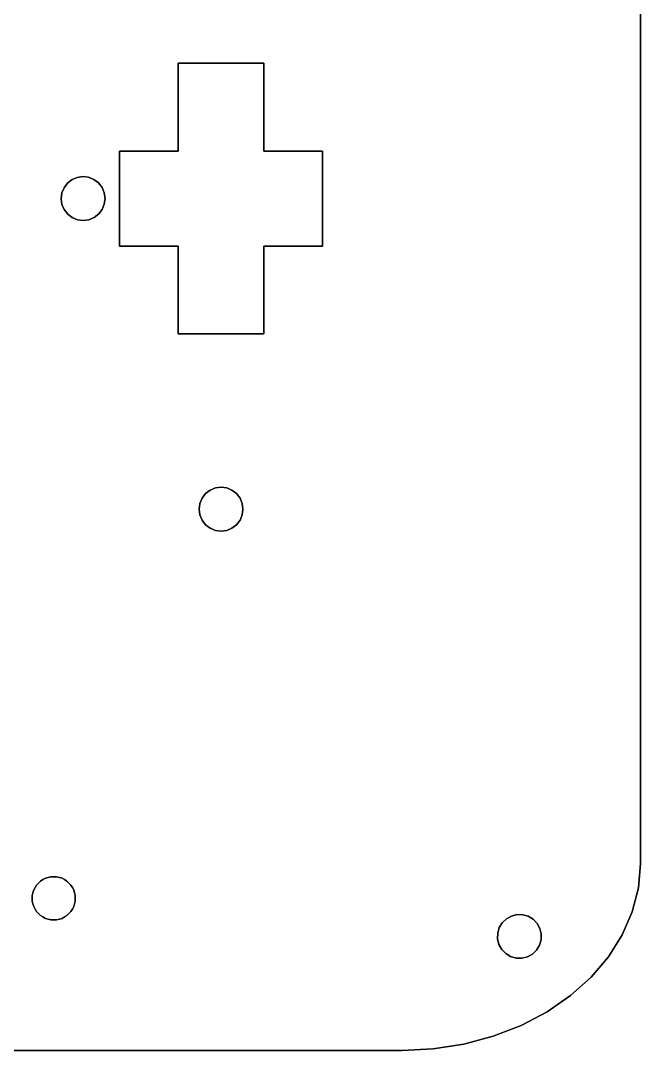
# Model space of a CAD drawing. Header units: metres. Extents: x -153 to 0, y 0 to 250.
# Drawn here: x -42.5 to 0, y -0.3 to 70 of the extents above; entities that cross this region are included whole.
import ezdxf

# ---------------------------------------------------------------- set-up
doc = ezdxf.new("R2010")
doc.units = ezdxf.units.M

msp = doc.modelspace()

# ---------------------------------------------------------------- linework, layer by layer
at = {"layer": 'Base#1'}
for points in [[(-3.412, 4.655, 3.099), (-2.226, 6.045, 3.099), (-1.282, 7.544, 3.099), (-0.596, 9.127, 3.099), (-0.18, 10.767, 3.099), (-0.04, 12.436, 3.099), (-0.04, 74.12, 3.099), (-3.04, 74.12, 3.099), (-3.04, 82.12, 3.099), (-0.04, 82.12, 3.099), (-0.04, 106.872, 3.099), (-0.18, 108.54, 3.099), (-0.596, 110.18, 3.099), (-1.282, 111.763, 3.099), (-2.226, 113.263, 3.099), (-3.412, 114.653, 3.099), (-4.819, 115.91, 3.099), (-6.424, 117.012, 3.099), (-8.198, 117.941, 3.099), (-10.112, 118.681, 3.099), (-12.133, 119.218, 3.099), (-14.227, 119.544, 3.099), (-16.356, 119.654, 3.099), (-136.904, 119.654, 3.099)], [(-0.596, 110.18, 0.099), (-0.18, 108.54, 0.099), (-0.04, 106.872, 0.099), (-0.04, 82.12, 0.099), (-3.04, 82.12, 0.099), (-3.04, 74.12, 0.099), (-0.04, 74.12, 0.099), (-0.04, 12.436, 0.099), (-0.18, 10.767, 0.099), (-0.596, 9.127, 0.099), (-1.282, 7.544, 0.099), (-2.226, 6.045, 0.099), (-3.412, 4.655, 0.099), (-4.819, 3.397, 0.099), (-6.424, 2.295, 0.099), (-8.198, 1.366, 0.099), (-10.112, 0.627, 0.099), (-12.133, 0.089, 0.099), (-14.227, -0.237, 0.099), (-16.356, -0.346, 0.099), (-136.904, -0.346, 0.099)], [(-0.04, 12.436, 3.099), (-0.04, 12.436, 0.099), (-0.04, 74.12, 0.099), (-0.04, 74.12, 3.099), (-0.04, 12.436, 3.099)], [(-25.804, 54.634, 3.099), (-25.804, 48.643, 3.099), (-31.676, 48.643, 3.099), (-31.676, 54.638, 3.099), (-35.676, 54.638, 3.099), (-35.676, 61.129, 3.099), (-31.676, 61.129, 3.099), (-31.676, 67.134, 3.099), (-25.804, 67.134, 3.099), (-25.804, 61.129, 3.099), (-21.804, 61.129, 3.099), (-21.804, 54.638, 3.099), (-25.804, 54.634, 3.099)], [(-31.676, 54.638, 0.099), (-31.676, 48.643, 0.099), (-25.804, 48.643, 0.099), (-25.804, 54.634, 0.099), (-21.804, 54.638, 0.099), (-21.804, 61.129, 0.099), (-25.804, 61.129, 0.099), (-25.804, 67.134, 0.099), (-31.676, 67.134, 0.099), (-31.676, 61.129, 0.099), (-35.676, 61.129, 0.099), (-35.676, 54.638, 0.099), (-31.676, 54.638, 0.099)], [(-25.804, 67.134, 3.099), (-31.676, 67.134, 3.099), (-31.676, 67.134, 0.099), (-25.804, 67.134, 0.099), (-25.804, 67.134, 3.099)], [(-31.676, 67.134, 0.099), (-31.676, 67.134, 3.099), (-31.676, 61.129, 3.099), (-31.676, 61.129, 0.099), (-31.676, 67.134, 0.099)], [(-25.804, 67.134, 3.099), (-25.804, 67.134, 0.099), (-25.804, 61.129, 0.099), (-25.804, 61.129, 3.099), (-25.804, 67.134, 3.099)], [(-31.676, 61.129, 3.099), (-35.676, 61.129, 3.099), (-35.676, 61.129, 0.099), (-31.676, 61.129, 0.099), (-31.676, 61.129, 3.099)], [(-35.676, 61.129, 3.099), (-35.676, 54.638, 3.099), (-35.676, 54.638, 0.099), (-35.676, 61.129, 0.099), (-35.676, 61.129, 3.099)], [(-21.804, 61.129, 3.099), (-25.804, 61.129, 3.099), (-25.804, 61.129, 0.099), (-21.804, 61.129, 0.099), (-21.804, 61.129, 3.099)], [(-21.804, 54.638, 3.099), (-21.804, 61.129, 3.099), (-21.804, 61.129, 0.099), (-21.804, 54.638, 0.099), (-21.804, 54.638, 3.099)], [(-37.779, 56.437, 3.099), (-38.166, 56.384, 3.099), (-38.555, 56.432, 3.099), (-38.918, 56.58, 3.099), (-39.23, 56.816, 3.099), (-39.47, 57.125, 3.099), (-39.622, 57.486, 3.099), (-39.676, 57.874, 3.099), (-39.627, 58.263, 3.099), (-39.48, 58.625, 3.099), (-39.244, 58.937, 3.099), (-38.934, 59.178, 3.099), (-38.574, 59.33, 3.099), (-38.186, 59.384, 3.099), (-37.797, 59.335, 3.099), (-37.434, 59.187, 3.099), (-37.122, 58.951, 3.099), (-36.882, 58.642, 3.099), (-36.73, 58.281, 3.099), (-36.676, 57.893, 3.099), (-36.725, 57.505, 3.099), (-36.872, 57.142, 3.099), (-37.109, 56.83, 3.099), (-37.418, 56.589, 3.099), (-37.779, 56.437, 3.099)], [(-38.166, 56.384, 0.099), (-37.779, 56.437, 0.099), (-37.418, 56.589, 0.099), (-37.109, 56.83, 0.099), (-36.872, 57.142, 0.099), (-36.725, 57.505, 0.099), (-36.676, 57.893, 0.099), (-36.73, 58.281, 0.099), (-36.882, 58.642, 0.099), (-37.122, 58.951, 0.099), (-37.434, 59.187, 0.099), (-37.797, 59.335, 0.099), (-38.186, 59.384, 0.099), (-38.574, 59.33, 0.099), (-38.934, 59.178, 0.099), (-39.244, 58.937, 0.099), (-39.48, 58.625, 0.099), (-39.627, 58.263, 0.099), (-39.676, 57.874, 0.099), (-39.622, 57.486, 0.099), (-39.47, 57.125, 0.099), (-39.23, 56.816, 0.099), (-38.918, 56.58, 0.099), (-38.555, 56.432, 0.099), (-38.166, 56.384, 0.099)], [(-38.934, 59.178, 3.099), (-39.244, 58.937, 3.099), (-39.244, 58.937, 0.099), (-38.934, 59.178, 0.099), (-38.934, 59.178, 3.099)], [(-38.574, 59.33, 3.099), (-38.934, 59.178, 3.099), (-38.934, 59.178, 0.099), (-38.574, 59.33, 0.099), (-38.574, 59.33, 3.099)], [(-38.186, 59.384, 3.099), (-38.574, 59.33, 3.099), (-38.574, 59.33, 0.099), (-38.186, 59.384, 0.099), (-38.186, 59.384, 3.099)], [(-37.797, 59.335, 3.099), (-38.186, 59.384, 3.099), (-38.186, 59.384, 0.099), (-37.797, 59.335, 0.099), (-37.797, 59.335, 3.099)], [(-37.434, 59.187, 3.099), (-37.797, 59.335, 3.099), (-37.797, 59.335, 0.099), (-37.434, 59.187, 0.099), (-37.434, 59.187, 3.099)], [(-37.122, 58.951, 3.099), (-37.434, 59.187, 3.099), (-37.434, 59.187, 0.099), (-37.122, 58.951, 0.099), (-37.122, 58.951, 3.099)], [(-39.48, 58.625, 3.099), (-39.627, 58.263, 3.099), (-39.627, 58.263, 0.099), (-39.48, 58.625, 0.099), (-39.48, 58.625, 3.099)], [(-39.244, 58.937, 3.099), (-39.48, 58.625, 3.099), (-39.48, 58.625, 0.099), (-39.244, 58.937, 0.099), (-39.244, 58.937, 3.099)], [(-36.882, 58.642, 3.099), (-37.122, 58.951, 3.099), (-37.122, 58.951, 0.099), (-36.882, 58.642, 0.099), (-36.882, 58.642, 3.099)], [(-36.73, 58.281, 3.099), (-36.882, 58.642, 3.099), (-36.882, 58.642, 0.099), (-36.73, 58.281, 0.099), (-36.73, 58.281, 3.099)], [(-39.627, 58.263, 3.099), (-39.676, 57.874, 3.099), (-39.676, 57.874, 0.099), (-39.627, 58.263, 0.099), (-39.627, 58.263, 3.099)], [(-39.676, 57.874, 3.099), (-39.622, 57.486, 3.099), (-39.622, 57.486, 0.099), (-39.676, 57.874, 0.099), (-39.676, 57.874, 3.099)], [(-36.676, 57.893, 3.099), (-36.73, 58.281, 3.099), (-36.73, 58.281, 0.099), (-36.676, 57.893, 0.099), (-36.676, 57.893, 3.099)], [(-36.725, 57.505, 3.099), (-36.676, 57.893, 3.099), (-36.676, 57.893, 0.099), (-36.725, 57.505, 0.099), (-36.725, 57.505, 3.099)], [(-39.622, 57.486, 3.099), (-39.47, 57.125, 3.099), (-39.47, 57.125, 0.099), (-39.622, 57.486, 0.099), (-39.622, 57.486, 3.099)], [(-39.47, 57.125, 3.099), (-39.23, 56.816, 3.099), (-39.23, 56.816, 0.099), (-39.47, 57.125, 0.099), (-39.47, 57.125, 3.099)], [(-37.109, 56.83, 3.099), (-36.872, 57.142, 3.099), (-36.872, 57.142, 0.099), (-37.109, 56.83, 0.099), (-37.109, 56.83, 3.099)], [(-36.872, 57.142, 3.099), (-36.725, 57.505, 3.099), (-36.725, 57.505, 0.099), (-36.872, 57.142, 0.099), (-36.872, 57.142, 3.099)], [(-39.23, 56.816, 3.099), (-38.918, 56.58, 3.099), (-38.918, 56.58, 0.099), (-39.23, 56.816, 0.099), (-39.23, 56.816, 3.099)], [(-38.918, 56.58, 3.099), (-38.555, 56.432, 3.099), (-38.555, 56.432, 0.099), (-38.918, 56.58, 0.099), (-38.918, 56.58, 3.099)], [(-38.555, 56.432, 3.099), (-38.166, 56.384, 3.099), (-38.166, 56.384, 0.099), (-38.555, 56.432, 0.099), (-38.555, 56.432, 3.099)], [(-38.166, 56.384, 3.099), (-37.779, 56.437, 3.099), (-37.779, 56.437, 0.099), (-38.166, 56.384, 0.099), (-38.166, 56.384, 3.099)], [(-37.779, 56.437, 3.099), (-37.418, 56.589, 3.099), (-37.418, 56.589, 0.099), (-37.779, 56.437, 0.099), (-37.779, 56.437, 3.099)], [(-37.418, 56.589, 3.099), (-37.109, 56.83, 3.099), (-37.109, 56.83, 0.099), (-37.418, 56.589, 0.099), (-37.418, 56.589, 3.099)], [(-35.676, 54.638, 3.099), (-31.676, 54.638, 3.099), (-31.676, 54.638, 0.099), (-35.676, 54.638, 0.099), (-35.676, 54.638, 3.099)], [(-31.676, 48.643, 3.099), (-31.676, 48.643, 0.099), (-31.676, 54.638, 0.099), (-31.676, 54.638, 3.099), (-31.676, 48.643, 3.099)], [(-25.804, 54.634, 3.099), (-21.804, 54.638, 3.099), (-21.804, 54.638, 0.099), (-25.804, 54.634, 0.099), (-25.804, 54.634, 3.099)], [(-25.804, 48.643, 0.099), (-25.804, 48.643, 3.099), (-25.804, 54.634, 3.099), (-25.804, 54.634, 0.099), (-25.804, 48.643, 0.099)], [(-31.676, 48.643, 3.099), (-25.804, 48.643, 3.099), (-25.804, 48.643, 0.099), (-31.676, 48.643, 0.099), (-31.676, 48.643, 3.099)], [(-29.128, 38.099, 3.099), (-28.74, 38.151, 3.099), (-28.352, 38.099, 3.099), (-27.99, 37.95, 3.099), (-27.679, 37.711, 3.099), (-27.441, 37.401, 3.099), (-27.291, 37.039, 3.099), (-27.24, 36.651, 3.099), (-27.291, 36.262, 3.099), (-27.441, 35.901, 3.099), (-27.679, 35.59, 3.099), (-27.99, 35.352, 3.099), (-28.352, 35.202, 3.099), (-28.74, 35.151, 3.099), (-29.128, 35.202, 3.099), (-29.49, 35.352, 3.099), (-29.801, 35.59, 3.099), (-30.039, 35.901, 3.099), (-30.189, 36.262, 3.099), (-30.24, 36.651, 3.099), (-30.189, 37.039, 3.099), (-30.039, 37.401, 3.099), (-29.801, 37.711, 3.099), (-29.49, 37.95, 3.099), (-29.128, 38.099, 3.099)], [(-28.74, 38.151, 0.099), (-29.128, 38.099, 0.099), (-29.49, 37.95, 0.099), (-29.801, 37.711, 0.099), (-30.039, 37.401, 0.099), (-30.189, 37.039, 0.099), (-30.24, 36.651, 0.099), (-30.189, 36.262, 0.099), (-30.039, 35.901, 0.099), (-29.801, 35.59, 0.099), (-29.49, 35.352, 0.099), (-29.128, 35.202, 0.099), (-28.74, 35.151, 0.099), (-28.352, 35.202, 0.099), (-27.99, 35.352, 0.099), (-27.679, 35.59, 0.099), (-27.441, 35.901, 0.099), (-27.291, 36.262, 0.099), (-27.24, 36.651, 0.099), (-27.291, 37.039, 0.099), (-27.441, 37.401, 0.099), (-27.679, 37.711, 0.099), (-27.99, 37.95, 0.099), (-28.352, 38.099, 0.099), (-28.74, 38.151, 0.099)], [(-29.49, 37.95, 0.099), (-29.128, 38.099, 0.099), (-29.128, 38.099, 3.099), (-29.49, 37.95, 3.099), (-29.49, 37.95, 0.099)], [(-29.128, 38.099, 0.099), (-28.74, 38.151, 0.099), (-28.74, 38.151, 3.099), (-29.128, 38.099, 3.099), (-29.128, 38.099, 0.099)], [(-28.74, 38.151, 0.099), (-28.352, 38.099, 0.099), (-28.352, 38.099, 3.099), (-28.74, 38.151, 3.099), (-28.74, 38.151, 0.099)], [(-28.352, 38.099, 0.099), (-27.99, 37.95, 0.099), (-27.99, 37.95, 3.099), (-28.352, 38.099, 3.099), (-28.352, 38.099, 0.099)], [(-30.189, 37.039, 0.099), (-30.039, 37.401, 0.099), (-30.039, 37.401, 3.099), (-30.189, 37.039, 3.099), (-30.189, 37.039, 0.099)], [(-30.039, 37.401, 0.099), (-29.801, 37.711, 0.099), (-29.801, 37.711, 3.099), (-30.039, 37.401, 3.099), (-30.039, 37.401, 0.099)], [(-29.801, 37.711, 0.099), (-29.49, 37.95, 0.099), (-29.49, 37.95, 3.099), (-29.801, 37.711, 3.099), (-29.801, 37.711, 0.099)], [(-27.99, 37.95, 0.099), (-27.679, 37.711, 0.099), (-27.679, 37.711, 3.099), (-27.99, 37.95, 3.099), (-27.99, 37.95, 0.099)], [(-27.679, 37.711, 0.099), (-27.441, 37.401, 0.099), (-27.441, 37.401, 3.099), (-27.679, 37.711, 3.099), (-27.679, 37.711, 0.099)], [(-27.441, 37.401, 0.099), (-27.291, 37.039, 0.099), (-27.291, 37.039, 3.099), (-27.441, 37.401, 3.099), (-27.441, 37.401, 0.099)], [(-30.24, 36.651, 0.099), (-30.189, 37.039, 0.099), (-30.189, 37.039, 3.099), (-30.24, 36.651, 3.099), (-30.24, 36.651, 0.099)], [(-30.189, 36.262, 0.099), (-30.24, 36.651, 0.099), (-30.24, 36.651, 3.099), (-30.189, 36.262, 3.099), (-30.189, 36.262, 0.099)], [(-27.291, 37.039, 0.099), (-27.24, 36.651, 0.099), (-27.24, 36.651, 3.099), (-27.291, 37.039, 3.099), (-27.291, 37.039, 0.099)], [(-27.24, 36.651, 0.099), (-27.291, 36.262, 0.099), (-27.291, 36.262, 3.099), (-27.24, 36.651, 3.099), (-27.24, 36.651, 0.099)], [(-30.039, 35.901, 0.099), (-30.189, 36.262, 0.099), (-30.189, 36.262, 3.099), (-30.039, 35.901, 3.099), (-30.039, 35.901, 0.099)], [(-27.291, 36.262, 0.099), (-27.441, 35.901, 0.099), (-27.441, 35.901, 3.099), (-27.291, 36.262, 3.099), (-27.291, 36.262, 0.099)], [(-29.801, 35.59, 0.099), (-30.039, 35.901, 0.099), (-30.039, 35.901, 3.099), (-29.801, 35.59, 3.099), (-29.801, 35.59, 0.099)], [(-29.49, 35.352, 0.099), (-29.801, 35.59, 0.099), (-29.801, 35.59, 3.099), (-29.49, 35.352, 3.099), (-29.49, 35.352, 0.099)], [(-29.128, 35.202, 0.099), (-29.49, 35.352, 0.099), (-29.49, 35.352, 3.099), (-29.128, 35.202, 3.099), (-29.128, 35.202, 0.099)], [(-28.74, 35.151, 0.099), (-29.128, 35.202, 0.099), (-29.128, 35.202, 3.099), (-28.74, 35.151, 3.099), (-28.74, 35.151, 0.099)], [(-28.352, 35.202, 0.099), (-28.74, 35.151, 0.099), (-28.74, 35.151, 3.099), (-28.352, 35.202, 3.099), (-28.352, 35.202, 0.099)], [(-27.99, 35.352, 0.099), (-28.352, 35.202, 0.099), (-28.352, 35.202, 3.099), (-27.99, 35.352, 3.099), (-27.99, 35.352, 0.099)], [(-27.679, 35.59, 0.099), (-27.99, 35.352, 0.099), (-27.99, 35.352, 3.099), (-27.679, 35.59, 3.099), (-27.679, 35.59, 0.099)], [(-27.441, 35.901, 0.099), (-27.679, 35.59, 0.099), (-27.679, 35.59, 3.099), (-27.441, 35.901, 3.099), (-27.441, 35.901, 0.099)], [(-0.18, 10.767, 3.099), (-0.18, 10.767, 0.099), (-0.04, 12.436, 0.099), (-0.04, 12.436, 3.099), (-0.18, 10.767, 3.099)], [(-38.909, 9.313, 3.099), (-39.006, 9.145, 3.099), (-39.143, 9.007, 3.099), (-39.28, 8.87, 3.099), (-39.448, 8.773, 3.099), (-39.616, 8.676, 3.099), (-39.804, 8.626, 3.099), (-39.991, 8.575, 3.099), (-40.185, 8.575, 3.099), (-40.38, 8.575, 3.099), (-40.567, 8.626, 3.099), (-40.755, 8.676, 3.099), (-40.923, 8.773, 3.099), (-41.091, 8.87, 3.099), (-41.228, 9.007, 3.099), (-41.365, 9.145, 3.099), (-41.462, 9.313, 3.099), (-41.559, 9.481, 3.099), (-41.61, 9.668, 3.099), (-41.66, 9.856, 3.099), (-41.66, 10.05, 3.099), (-41.66, 10.244, 3.099), (-41.61, 10.432, 3.099), (-41.559, 10.619, 3.099), (-41.462, 10.787, 3.099), (-41.365, 10.955, 3.099), (-41.228, 11.093, 3.099), (-41.091, 11.23, 3.099), (-40.923, 11.327, 3.099), (-40.755, 11.424, 3.099), (-40.567, 11.474, 3.099), (-40.38, 11.524, 3.099), (-40.185, 11.524, 3.099), (-39.991, 11.524, 3.099), (-39.804, 11.474, 3.099), (-39.616, 11.424, 3.099), (-39.448, 11.327, 3.099), (-39.28, 11.23, 3.099), (-39.143, 11.093, 3.099), (-39.006, 10.955, 3.099), (-38.909, 10.787, 3.099), (-38.812, 10.619, 3.099), (-38.761, 10.432, 3.099), (-38.711, 10.244, 3.099), (-38.711, 10.05, 3.099), (-38.711, 9.856, 3.099), (-38.761, 9.668, 3.099), (-38.812, 9.481, 3.099), (-38.909, 9.313, 3.099)], [(-39.006, 9.145, 0.095), (-38.909, 9.313, 0.095), (-38.812, 9.481, 0.095), (-38.761, 9.668, 0.095), (-38.711, 9.856, 0.095), (-38.711, 10.05, 0.095), (-38.711, 10.244, 0.095), (-38.761, 10.432, 0.095), (-38.812, 10.619, 0.095), (-38.909, 10.787, 0.095), (-39.006, 10.955, 0.095), (-39.143, 11.093, 0.095), (-39.28, 11.23, 0.095), (-39.448, 11.327, 0.095), (-39.616, 11.424, 0.095), (-39.804, 11.474, 0.095), (-39.991, 11.524, 0.095), (-40.185, 11.524, 0.095), (-40.38, 11.524, 0.095), (-40.567, 11.474, 0.095), (-40.755, 11.424, 0.095), (-40.923, 11.327, 0.095), (-41.091, 11.23, 0.095), (-41.228, 11.093, 0.095), (-41.365, 10.955, 0.095), (-41.462, 10.787, 0.095), (-41.559, 10.619, 0.095), (-41.61, 10.432, 0.095), (-41.66, 10.244, 0.095), (-41.66, 10.05, 0.095), (-41.66, 9.856, 0.095), (-41.61, 9.668, 0.095), (-41.559, 9.481, 0.095), (-41.462, 9.313, 0.095), (-41.365, 9.145, 0.095), (-41.228, 9.007, 0.095), (-41.091, 8.87, 0.095), (-40.923, 8.773, 0.095), (-40.755, 8.676, 0.095), (-40.567, 8.626, 0.095), (-40.38, 8.575, 0.095), (-40.185, 8.575, 0.095), (-39.991, 8.575, 0.095), (-39.804, 8.626, 0.095), (-39.616, 8.676, 0.095), (-39.448, 8.773, 0.095), (-39.28, 8.87, 0.095), (-39.143, 9.007, 0.095), (-39.006, 9.145, 0.095)], [(-41.091, 11.23, 0.095), (-40.923, 11.327, 0.095), (-40.923, 11.327, 3.099), (-41.091, 11.23, 3.099), (-41.091, 11.23, 0.095)], [(-40.923, 11.327, 0.095), (-40.755, 11.424, 0.095), (-40.755, 11.424, 3.099), (-40.923, 11.327, 3.099), (-40.923, 11.327, 0.095)], [(-40.755, 11.424, 0.095), (-40.567, 11.474, 0.095), (-40.567, 11.474, 3.099), (-40.755, 11.424, 3.099), (-40.755, 11.424, 0.095)], [(-40.567, 11.474, 0.095), (-40.38, 11.524, 0.095), (-40.38, 11.524, 3.099), (-40.567, 11.474, 3.099), (-40.567, 11.474, 0.095)], [(-40.38, 11.524, 0.095), (-40.185, 11.524, 0.095), (-40.185, 11.524, 3.099), (-40.38, 11.524, 3.099), (-40.38, 11.524, 0.095)], [(-40.185, 11.524, 0.095), (-39.991, 11.524, 0.095), (-39.991, 11.524, 3.099), (-40.185, 11.524, 3.099), (-40.185, 11.524, 0.095)], [(-39.991, 11.524, 0.095), (-39.804, 11.474, 0.095), (-39.804, 11.474, 3.099), (-39.991, 11.524, 3.099), (-39.991, 11.524, 0.095)], [(-39.804, 11.474, 0.095), (-39.616, 11.424, 0.095), (-39.616, 11.424, 3.099), (-39.804, 11.474, 3.099), (-39.804, 11.474, 0.095)], [(-39.616, 11.424, 0.095), (-39.448, 11.327, 0.095), (-39.448, 11.327, 3.099), (-39.616, 11.424, 3.099), (-39.616, 11.424, 0.095)], [(-39.448, 11.327, 0.095), (-39.28, 11.23, 0.095), (-39.28, 11.23, 3.099), (-39.448, 11.327, 3.099), (-39.448, 11.327, 0.095)], [(-41.61, 10.432, 0.095), (-41.559, 10.619, 0.095), (-41.559, 10.619, 3.099), (-41.61, 10.432, 3.099), (-41.61, 10.432, 0.095)], [(-41.559, 10.619, 0.095), (-41.462, 10.787, 0.095), (-41.462, 10.787, 3.099), (-41.559, 10.619, 3.099), (-41.559, 10.619, 0.095)], [(-41.462, 10.787, 0.095), (-41.365, 10.955, 0.095), (-41.365, 10.955, 3.099), (-41.462, 10.787, 3.099), (-41.462, 10.787, 0.095)], [(-41.365, 10.955, 0.095), (-41.228, 11.093, 0.095), (-41.228, 11.093, 3.099), (-41.365, 10.955, 3.099), (-41.365, 10.955, 0.095)], [(-41.228, 11.093, 0.095), (-41.091, 11.23, 0.095), (-41.091, 11.23, 3.099), (-41.228, 11.093, 3.099), (-41.228, 11.093, 0.095)], [(-39.28, 11.23, 0.095), (-39.143, 11.093, 0.095), (-39.143, 11.093, 3.099), (-39.28, 11.23, 3.099), (-39.28, 11.23, 0.095)], [(-39.143, 11.093, 0.095), (-39.006, 10.955, 0.095), (-39.006, 10.955, 3.099), (-39.143, 11.093, 3.099), (-39.143, 11.093, 0.095)], [(-39.006, 10.955, 0.095), (-38.909, 10.787, 0.095), (-38.909, 10.787, 3.099), (-39.006, 10.955, 3.099), (-39.006, 10.955, 0.095)], [(-38.909, 10.787, 0.095), (-38.812, 10.619, 0.095), (-38.812, 10.619, 3.099), (-38.909, 10.787, 3.099), (-38.909, 10.787, 0.095)], [(-38.812, 10.619, 0.095), (-38.761, 10.432, 0.095), (-38.761, 10.432, 3.099), (-38.812, 10.619, 3.099), (-38.812, 10.619, 0.095)], [(-0.596, 9.127, 3.099), (-0.596, 9.127, 0.099), (-0.18, 10.767, 0.099), (-0.18, 10.767, 3.099), (-0.596, 9.127, 3.099)], [(-41.66, 10.244, 0.095), (-41.61, 10.432, 0.095), (-41.61, 10.432, 3.099), (-41.66, 10.244, 3.099), (-41.66, 10.244, 0.095)], [(-41.66, 10.05, 0.095), (-41.66, 10.244, 0.095), (-41.66, 10.244, 3.099), (-41.66, 10.05, 3.099), (-41.66, 10.05, 0.095)], [(-41.66, 9.856, 0.095), (-41.66, 10.05, 0.095), (-41.66, 10.05, 3.099), (-41.66, 9.856, 3.099), (-41.66, 9.856, 0.095)], [(-41.61, 9.668, 0.095), (-41.66, 9.856, 0.095), (-41.66, 9.856, 3.099), (-41.61, 9.668, 3.099), (-41.61, 9.668, 0.095)], [(-38.761, 10.432, 0.095), (-38.711, 10.244, 0.095), (-38.711, 10.244, 3.099), (-38.761, 10.432, 3.099), (-38.761, 10.432, 0.095)], [(-38.711, 9.856, 0.095), (-38.761, 9.668, 0.095), (-38.761, 9.668, 3.099), (-38.711, 9.856, 3.099), (-38.711, 9.856, 0.095)], [(-38.711, 10.244, 0.095), (-38.711, 10.05, 0.095), (-38.711, 10.05, 3.099), (-38.711, 10.244, 3.099), (-38.711, 10.244, 0.095)], [(-38.711, 10.05, 0.095), (-38.711, 9.856, 0.095), (-38.711, 9.856, 3.099), (-38.711, 10.05, 3.099), (-38.711, 10.05, 0.095)], [(-41.559, 9.481, 0.095), (-41.61, 9.668, 0.095), (-41.61, 9.668, 3.099), (-41.559, 9.481, 3.099), (-41.559, 9.481, 0.095)], [(-41.462, 9.313, 0.095), (-41.559, 9.481, 0.095), (-41.559, 9.481, 3.099), (-41.462, 9.313, 3.099), (-41.462, 9.313, 0.095)], [(-41.365, 9.145, 0.095), (-41.462, 9.313, 0.095), (-41.462, 9.313, 3.099), (-41.365, 9.145, 3.099), (-41.365, 9.145, 0.095)], [(-38.909, 9.313, 0.095), (-39.006, 9.145, 0.095), (-39.006, 9.145, 3.099), (-38.909, 9.313, 3.099), (-38.909, 9.313, 0.095)], [(-38.812, 9.481, 0.095), (-38.909, 9.313, 0.095), (-38.909, 9.313, 3.099), (-38.812, 9.481, 3.099), (-38.812, 9.481, 0.095)], [(-38.761, 9.668, 0.095), (-38.812, 9.481, 0.095), (-38.812, 9.481, 3.099), (-38.761, 9.668, 3.099), (-38.761, 9.668, 0.095)], [(-41.228, 9.007, 0.095), (-41.365, 9.145, 0.095), (-41.365, 9.145, 3.099), (-41.228, 9.007, 3.099), (-41.228, 9.007, 0.095)], [(-41.091, 8.87, 0.095), (-41.228, 9.007, 0.095), (-41.228, 9.007, 3.099), (-41.091, 8.87, 3.099), (-41.091, 8.87, 0.095)], [(-40.923, 8.773, 0.095), (-41.091, 8.87, 0.095), (-41.091, 8.87, 3.099), (-40.923, 8.773, 3.099), (-40.923, 8.773, 0.095)], [(-40.755, 8.676, 0.095), (-40.923, 8.773, 0.095), (-40.923, 8.773, 3.099), (-40.755, 8.676, 3.099), (-40.755, 8.676, 0.095)], [(-40.567, 8.626, 0.095), (-40.755, 8.676, 0.095), (-40.755, 8.676, 3.099), (-40.567, 8.626, 3.099), (-40.567, 8.626, 0.095)], [(-40.38, 8.575, 0.095), (-40.567, 8.626, 0.095), (-40.567, 8.626, 3.099), (-40.38, 8.575, 3.099), (-40.38, 8.575, 0.095)], [(-40.185, 8.575, 0.095), (-40.38, 8.575, 0.095), (-40.38, 8.575, 3.099), (-40.185, 8.575, 3.099), (-40.185, 8.575, 0.095)], [(-39.991, 8.575, 0.095), (-40.185, 8.575, 0.095), (-40.185, 8.575, 3.099), (-39.991, 8.575, 3.099), (-39.991, 8.575, 0.095)], [(-39.804, 8.626, 0.095), (-39.991, 8.575, 0.095), (-39.991, 8.575, 3.099), (-39.804, 8.626, 3.099), (-39.804, 8.626, 0.095)], [(-39.616, 8.676, 0.095), (-39.804, 8.626, 0.095), (-39.804, 8.626, 3.099), (-39.616, 8.676, 3.099), (-39.616, 8.676, 0.095)], [(-39.448, 8.773, 0.095), (-39.616, 8.676, 0.095), (-39.616, 8.676, 3.099), (-39.448, 8.773, 3.099), (-39.448, 8.773, 0.095)], [(-39.28, 8.87, 0.095), (-39.448, 8.773, 0.095), (-39.448, 8.773, 3.099), (-39.28, 8.87, 3.099), (-39.28, 8.87, 0.095)], [(-39.143, 9.007, 0.095), (-39.28, 8.87, 0.095), (-39.28, 8.87, 3.099), (-39.143, 9.007, 3.099), (-39.143, 9.007, 0.095)], [(-39.006, 9.145, 0.095), (-39.143, 9.007, 0.095), (-39.143, 9.007, 3.099), (-39.006, 9.145, 3.099), (-39.006, 9.145, 0.095)], [(-9.259, 6.272, 3.099), (-9.53, 6.555, 3.099), (-9.719, 6.897, 3.099), (-9.813, 7.278, 3.099), (-9.806, 7.669, 3.099), (-9.697, 8.045, 3.099), (-9.494, 8.38, 3.099), (-9.212, 8.652, 3.099), (-8.869, 8.841, 3.099), (-8.489, 8.935, 3.099), (-8.098, 8.927, 3.099), (-7.722, 8.819, 3.099), (-7.386, 8.616, 3.099), (-7.115, 8.334, 3.099), (-6.926, 7.991, 3.099), (-6.832, 7.611, 3.099), (-6.839, 7.22, 3.099), (-6.948, 6.843, 3.099), (-7.15, 6.508, 3.099), (-7.433, 6.237, 3.099), (-7.776, 6.048, 3.099), (-8.156, 5.954, 3.099), (-8.547, 5.961, 3.099), (-8.923, 6.07, 3.099), (-9.259, 6.272, 3.099)], [(-9.53, 6.555, 0.099), (-9.259, 6.272, 0.099), (-8.923, 6.07, 0.099), (-8.547, 5.961, 0.099), (-8.156, 5.954, 0.099), (-7.776, 6.048, 0.099), (-7.433, 6.237, 0.099), (-7.15, 6.508, 0.099), (-6.948, 6.843, 0.099), (-6.839, 7.22, 0.099), (-6.832, 7.611, 0.099), (-6.926, 7.991, 0.099), (-7.115, 8.334, 0.099), (-7.386, 8.616, 0.099), (-7.722, 8.819, 0.099), (-8.098, 8.927, 0.099), (-8.489, 8.935, 0.099), (-8.869, 8.841, 0.099), (-9.212, 8.652, 0.099), (-9.494, 8.38, 0.099), (-9.697, 8.045, 0.099), (-9.806, 7.669, 0.099), (-9.813, 7.278, 0.099), (-9.719, 6.897, 0.099), (-9.53, 6.555, 0.099)], [(-9.212, 8.652, 3.099), (-9.494, 8.38, 3.099), (-9.494, 8.38, 0.099), (-9.212, 8.652, 0.099), (-9.212, 8.652, 3.099)], [(-8.869, 8.841, 3.099), (-9.212, 8.652, 3.099), (-9.212, 8.652, 0.099), (-8.869, 8.841, 0.099), (-8.869, 8.841, 3.099)], [(-8.489, 8.935, 3.099), (-8.869, 8.841, 3.099), (-8.869, 8.841, 0.099), (-8.489, 8.935, 0.099), (-8.489, 8.935, 3.099)], [(-8.098, 8.927, 3.099), (-8.489, 8.935, 3.099), (-8.489, 8.935, 0.099), (-8.098, 8.927, 0.099), (-8.098, 8.927, 3.099)], [(-7.722, 8.819, 3.099), (-8.098, 8.927, 3.099), (-8.098, 8.927, 0.099), (-7.722, 8.819, 0.099), (-7.722, 8.819, 3.099)], [(-7.386, 8.616, 3.099), (-7.722, 8.819, 3.099), (-7.722, 8.819, 0.099), (-7.386, 8.616, 0.099), (-7.386, 8.616, 3.099)], [(-7.115, 8.334, 3.099), (-7.386, 8.616, 3.099), (-7.386, 8.616, 0.099), (-7.115, 8.334, 0.099), (-7.115, 8.334, 3.099)], [(-1.282, 7.544, 3.099), (-1.282, 7.544, 0.099), (-0.596, 9.127, 0.099), (-0.596, 9.127, 3.099), (-1.282, 7.544, 3.099)], [(-9.697, 8.045, 3.099), (-9.806, 7.669, 3.099), (-9.806, 7.669, 0.099), (-9.697, 8.045, 0.099), (-9.697, 8.045, 3.099)], [(-9.494, 8.38, 3.099), (-9.697, 8.045, 3.099), (-9.697, 8.045, 0.099), (-9.494, 8.38, 0.099), (-9.494, 8.38, 3.099)], [(-6.926, 7.991, 3.099), (-7.115, 8.334, 3.099), (-7.115, 8.334, 0.099), (-6.926, 7.991, 0.099), (-6.926, 7.991, 3.099)], [(-6.832, 7.611, 3.099), (-6.926, 7.991, 3.099), (-6.926, 7.991, 0.099), (-6.832, 7.611, 0.099), (-6.832, 7.611, 3.099)], [(-9.806, 7.669, 3.099), (-9.813, 7.278, 3.099), (-9.813, 7.278, 0.099), (-9.806, 7.669, 0.099), (-9.806, 7.669, 3.099)], [(-9.813, 7.278, 3.099), (-9.719, 6.897, 3.099), (-9.719, 6.897, 0.099), (-9.813, 7.278, 0.099), (-9.813, 7.278, 3.099)], [(-6.948, 6.843, 3.099), (-6.839, 7.22, 3.099), (-6.839, 7.22, 0.099), (-6.948, 6.843, 0.099), (-6.948, 6.843, 3.099)], [(-6.839, 7.22, 3.099), (-6.832, 7.611, 3.099), (-6.832, 7.611, 0.099), (-6.839, 7.22, 0.099), (-6.839, 7.22, 3.099)], [(-2.226, 6.045, 3.099), (-2.226, 6.045, 0.099), (-1.282, 7.544, 0.099), (-1.282, 7.544, 3.099), (-2.226, 6.045, 3.099)], [(-9.719, 6.897, 3.099), (-9.53, 6.555, 3.099), (-9.53, 6.555, 0.099), (-9.719, 6.897, 0.099), (-9.719, 6.897, 3.099)], [(-9.53, 6.555, 3.099), (-9.259, 6.272, 3.099), (-9.259, 6.272, 0.099), (-9.53, 6.555, 0.099), (-9.53, 6.555, 3.099)], [(-7.433, 6.237, 3.099), (-7.15, 6.508, 3.099), (-7.15, 6.508, 0.099), (-7.433, 6.237, 0.099), (-7.433, 6.237, 3.099)], [(-7.15, 6.508, 3.099), (-6.948, 6.843, 3.099), (-6.948, 6.843, 0.099), (-7.15, 6.508, 0.099), (-7.15, 6.508, 3.099)], [(-9.259, 6.272, 3.099), (-8.923, 6.07, 3.099), (-8.923, 6.07, 0.099), (-9.259, 6.272, 0.099), (-9.259, 6.272, 3.099)], [(-8.923, 6.07, 3.099), (-8.547, 5.961, 3.099), (-8.547, 5.961, 0.099), (-8.923, 6.07, 0.099), (-8.923, 6.07, 3.099)], [(-8.547, 5.961, 3.099), (-8.156, 5.954, 3.099), (-8.156, 5.954, 0.099), (-8.547, 5.961, 0.099), (-8.547, 5.961, 3.099)], [(-8.156, 5.954, 3.099), (-7.776, 6.048, 3.099), (-7.776, 6.048, 0.099), (-8.156, 5.954, 0.099), (-8.156, 5.954, 3.099)], [(-7.776, 6.048, 3.099), (-7.433, 6.237, 3.099), (-7.433, 6.237, 0.099), (-7.776, 6.048, 0.099), (-7.776, 6.048, 3.099)], [(-3.412, 4.655, 3.099), (-3.412, 4.655, 0.099), (-2.226, 6.045, 0.099), (-2.226, 6.045, 3.099), (-3.412, 4.655, 3.099)], [(-136.904, -0.346, 3.099), (-16.356, -0.346, 3.099), (-14.227, -0.237, 3.099), (-12.133, 0.089, 3.099), (-10.112, 0.627, 3.099), (-8.198, 1.366, 3.099), (-6.424, 2.295, 3.099), (-4.819, 3.397, 3.099), (-3.412, 4.655, 3.099)], [(-4.819, 3.397, 3.099), (-4.819, 3.397, 0.099), (-3.412, 4.655, 0.099), (-3.412, 4.655, 3.099), (-4.819, 3.397, 3.099)], [(-6.424, 2.295, 3.099), (-6.424, 2.295, 0.099), (-4.819, 3.397, 0.099), (-4.819, 3.397, 3.099), (-6.424, 2.295, 3.099)], [(-8.198, 1.366, 3.099), (-8.198, 1.366, 0.099), (-6.424, 2.295, 0.099), (-6.424, 2.295, 3.099), (-8.198, 1.366, 3.099)], [(-10.112, 0.627, 3.099), (-10.112, 0.627, 0.099), (-8.198, 1.366, 0.099), (-8.198, 1.366, 3.099), (-10.112, 0.627, 3.099)], [(-14.227, -0.237, 3.099), (-14.227, -0.237, 0.099), (-12.133, 0.089, 0.099), (-12.133, 0.089, 3.099), (-14.227, -0.237, 3.099)], [(-12.133, 0.089, 3.099), (-12.133, 0.089, 0.099), (-10.112, 0.627, 0.099), (-10.112, 0.627, 3.099), (-12.133, 0.089, 3.099)], [(-136.904, -0.346, 3.099), (-136.904, -0.346, 0.099), (-16.356, -0.346, 0.099), (-16.356, -0.346, 3.099), (-136.904, -0.346, 3.099)], [(-16.356, -0.346, 3.099), (-16.356, -0.346, 0.099), (-14.227, -0.237, 0.099), (-14.227, -0.237, 3.099), (-16.356, -0.346, 3.099)]]:
    msp.add_polyline3d(points, dxfattribs=at)

doc.saveas('drawing.dxf')
